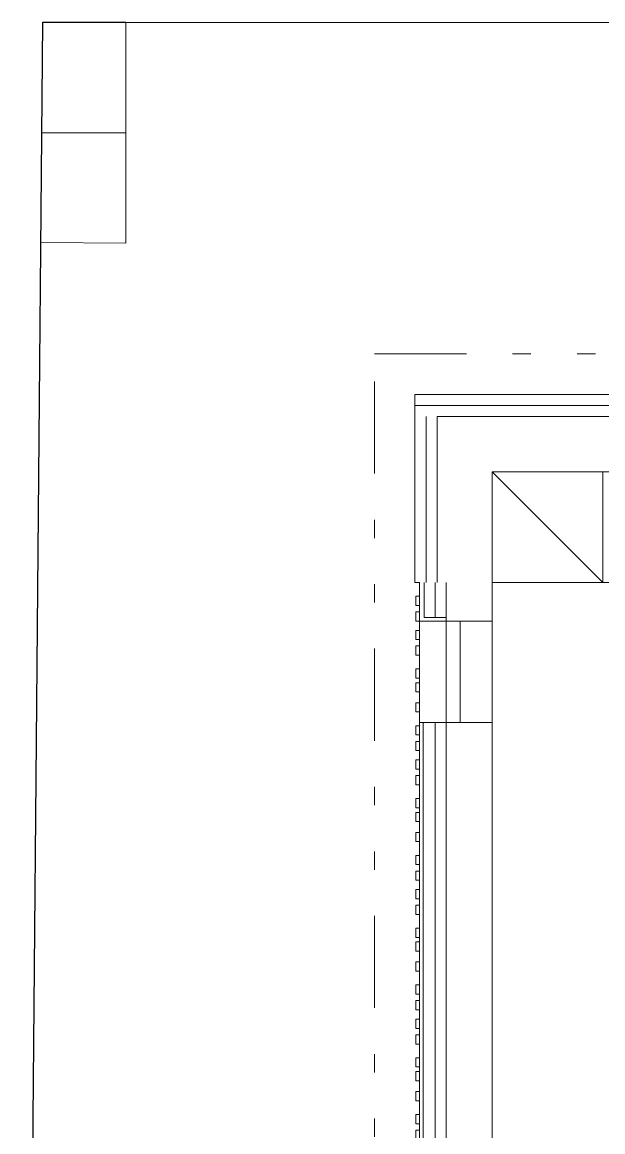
# Model space of a CAD drawing. Header units: metres. Extents: x -183 to 1639, y -350 to 198.
# Drawn here: x 709.51 to 712.66, y -285.28 to -279.26 of the extents above; entities that cross this region are included whole.
import ezdxf

# ---------------------------------------------------------------- set-up
doc = ezdxf.new("R2010")
doc.units = ezdxf.units.M
doc.header["$MEASUREMENT"] = 0
doc.linetypes.add('DIVIDE', pattern=[1.25, 0.5, -0.25, 0, -0.25, 0, -0.25])
doc.layers.add('--plocha-drevo', color=3, linetype='Continuous', lineweight=35, plot=False)
for name, color, linetype in [('dveře', 3, 'Continuous'), ('Krov', 3, 'Continuous'), ('PODL0$0$HSV_POD', 7, 'Continuous'), ('pohled', 4, 'Continuous'), ('ZDIVO', 1, 'Continuous')]:
    doc.layers.add(name, color=color, linetype=linetype)
doc.linetypes.add('BATTING', pattern='A,0.00254,-2.54,[134,ltypeshp.shx,S=2.54,R=0,X=-2.54,Y=0],-5.08,[134,ltypeshp.shx,S=2.54,R=180,X=2.54,Y=0],-2.54', length=10.16254)

msp = doc.modelspace()

# ---------------------------------------------------------------- linework, layer by layer
at = {"layer": '--plocha-drevo', "linetype": 'DIVIDE', "lineweight": 0}
msp.add_lwpolyline([(711.4194, -281.0579), (722.0494, -281.0579), (722.0494, -288.9579), (711.4194, -288.9579)], close=True, dxfattribs=at)
at = {"layer": 'dveře', "linetype": 'Continuous', "lineweight": 0}
for p, q in [((711.8094, -282.5079), (711.8094, -283.0579)), ((711.8844, -282.5079), (711.8844, -283.0579)), ((712.0594, -282.5079), (712.0594, -283.0579))]:
    msp.add_line(p, q, dxfattribs=at)
at = {"layer": 'Krov', "linetype": 'BATTING', "lineweight": 0, "ltscale": 0.006}
for p, q in [((711.6394, -281.3379), (719.2194, -281.3379)), ((711.6994, -281.3979), (711.6994, -282.2979)), ((711.7494, -282.4879), (711.7494, -282.2979)), ((711.7494, -283.0579), (711.7494, -286.7079))]:
    msp.add_line(p, q, dxfattribs=at)
at = {"layer": 'Krov', "linetype": 'Continuous', "lineweight": 0}
for p, q in [((711.7594, -281.3979), (711.7594, -282.2979)), ((711.7594, -281.3979), (719.2194, -281.3979)), ((711.6894, -282.4879), (711.6894, -282.2979)), ((711.8094, -282.2979), (711.8094, -282.5079)), ((711.8094, -282.4879), (711.6894, -282.4879)), ((711.6644, -282.5079), (711.6644, -283.0579)), ((711.6844, -283.0579), (711.6844, -286.7079)), ((711.8094, -283.0579), (711.8094, -286.7079))]:
    msp.add_line(p, q, dxfattribs=at)
for points in [[(711.6444, -282.373), (711.6644, -282.373), (711.6644, -282.423), (711.6444, -282.423)], [(711.6444, -282.4579), (711.6644, -282.4579), (711.6644, -282.5079), (711.6444, -282.5079)], [(711.6444, -282.5585), (711.6644, -282.5585), (711.6644, -282.6085), (711.6444, -282.6085)], [(711.6444, -282.6434), (711.6644, -282.6434), (711.6644, -282.6934), (711.6444, -282.6934)], [(711.6444, -282.768), (711.6644, -282.768), (711.6644, -282.818), (711.6444, -282.818)], [(711.6444, -282.8428), (711.6644, -282.8428), (711.6644, -282.8928), (711.6444, -282.8928)], [(711.6444, -282.9513), (711.6644, -282.9513), (711.6644, -283.0013), (711.6444, -283.0013)], [(711.6444, -283.0764), (711.6644, -283.0764), (711.6644, -283.1264), (711.6444, -283.1264)], [(711.6444, -283.1613), (711.6644, -283.1613), (711.6644, -283.2113), (711.6444, -283.2113)], [(711.6444, -283.2618), (711.6644, -283.2618), (711.6644, -283.3118), (711.6444, -283.3118)], [(711.6444, -283.3468), (711.6644, -283.3468), (711.6644, -283.3968), (711.6444, -283.3968)], [(711.6444, -283.4714), (711.6644, -283.4714), (711.6644, -283.5214), (711.6444, -283.5214)], [(711.6444, -283.5462), (711.6644, -283.5462), (711.6644, -283.5962), (711.6444, -283.5962)], [(711.6444, -283.6547), (711.6644, -283.6547), (711.6644, -283.7047), (711.6444, -283.7047)], [(711.6444, -283.7797), (711.6644, -283.7797), (711.6644, -283.8297), (711.6444, -283.8297)], [(711.6444, -283.8647), (711.6644, -283.8647), (711.6644, -283.9147), (711.6444, -283.9147)], [(711.6444, -283.9652), (711.6644, -283.9652), (711.6644, -284.0152), (711.6444, -284.0152)], [(711.6444, -284.0502), (711.6644, -284.0502), (711.6644, -284.1002), (711.6444, -284.1002)], [(711.6444, -284.1748), (711.6644, -284.1748), (711.6644, -284.2248), (711.6444, -284.2248)], [(711.6444, -284.2495), (711.6644, -284.2495), (711.6644, -284.2995), (711.6444, -284.2995)], [(711.6444, -284.3581), (711.6644, -284.3581), (711.6644, -284.4081), (711.6444, -284.4081)], [(711.6444, -284.4831), (711.6644, -284.4831), (711.6644, -284.5331), (711.6444, -284.5331)], [(711.6444, -284.5681), (711.6644, -284.5681), (711.6644, -284.6181), (711.6444, -284.6181)], [(711.6444, -284.6686), (711.6644, -284.6686), (711.6644, -284.7186), (711.6444, -284.7186)], [(711.6444, -284.7535), (711.6644, -284.7535), (711.6644, -284.8035), (711.6444, -284.8035)], [(711.6444, -284.8782), (711.6644, -284.8782), (711.6644, -284.9282), (711.6444, -284.9282)], [(711.6444, -284.9529), (711.6644, -284.9529), (711.6644, -285.0029), (711.6444, -285.0029)], [(711.6444, -285.0614), (711.6644, -285.0614), (711.6644, -285.1114), (711.6444, -285.1114)], [(711.6444, -285.1865), (711.6644, -285.1865), (711.6644, -285.2365), (711.6444, -285.2365)], [(711.6444, -285.2714), (711.6644, -285.2714), (711.6644, -285.3214), (711.6444, -285.3214)]]:
    msp.add_lwpolyline(points, close=True, dxfattribs=at)
at = {"layer": 'PODL0$0$HSV_POD'}
for p, q in [((709.5066, -291.8024), (709.6194, -279.2579)), ((709.6194, -279.2579), (747.689, -279.2854))]:
    msp.add_line(p, q, dxfattribs=at)
at = {"layer": 'pohled', "linetype": 'Continuous', "lineweight": 0}
for p, q in [((712.0594, -281.6979), (712.6594, -282.2979)), ((712.6594, -282.2979), (712.6594, -281.6979)), ((712.0594, -282.2979), (718.0594, -282.2979))]:
    msp.add_line(p, q, dxfattribs=at)
at = {"layer": 'ZDIVO', "linetype": 'Continuous', "lineweight": 0}
for p, q in [((709.6087, -280.4538), (709.6194, -279.2579)), ((709.6194, -279.2579), (710.0694, -279.2579)), ((710.0694, -279.2579), (710.0694, -280.4579)), ((710.0694, -279.8579), (709.614, -279.8579)), ((710.0694, -280.4579), (709.6087, -280.4538)), ((711.6394, -281.2779), (711.6394, -282.2979)), ((711.6394, -281.2779), (719.2194, -281.2779)), ((712.0594, -281.6979), (718.0594, -281.6979)), ((712.0594, -281.6979), (712.0594, -282.5079)), ((711.6644, -282.2979), (711.6394, -282.2979)), ((711.6644, -282.5079), (711.6644, -282.2979)), ((712.0594, -282.5079), (711.6644, -282.5079)), ((711.8094, -283.0579), (711.6644, -283.0579)), ((711.6644, -283.0579), (711.6644, -286.7079)), ((711.8094, -283.0579), (712.0594, -283.0579)), ((712.0594, -283.0579), (712.0594, -288.3579))]:
    msp.add_line(p, q, dxfattribs=at)

doc.saveas('drawing.dxf')
